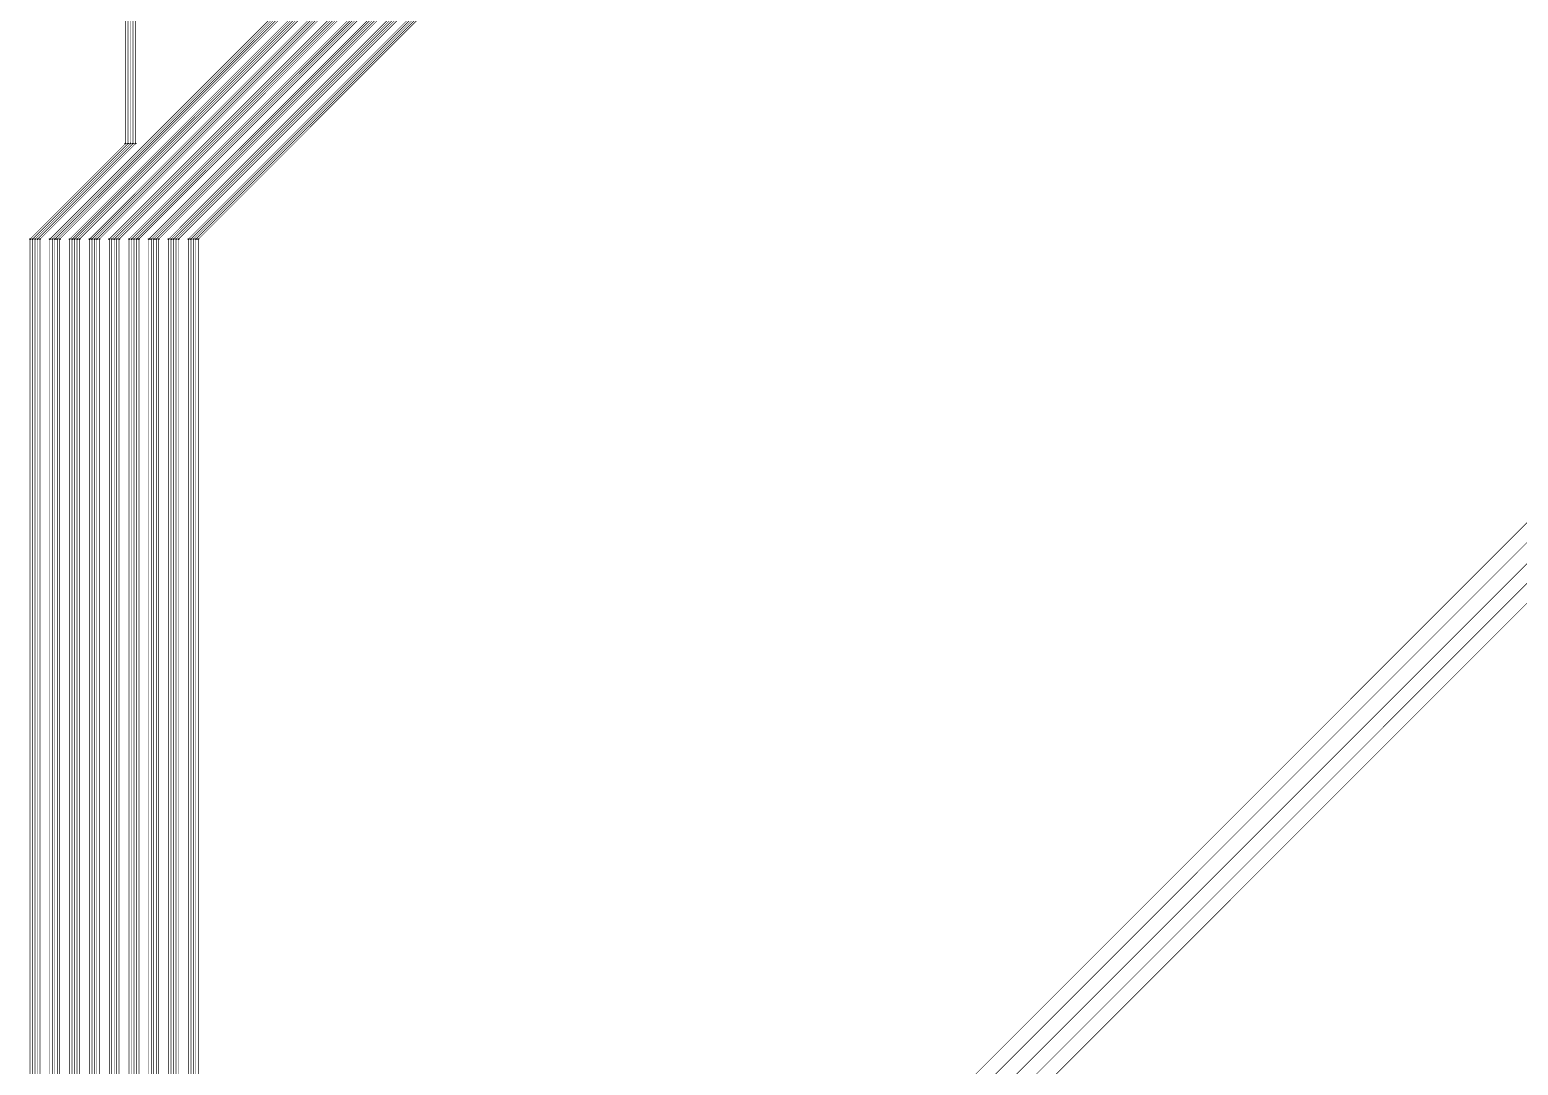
# Model space of a CAD drawing. Extents: x -22715 to 22715, y -22715 to 22715.
# Drawn here: x 74 to 7594, y 1304 to 6535 of the extents above; entities that cross this region are included whole.
import ezdxf

# ---------------------------------------------------------------- set-up
doc = ezdxf.new("R2010")
doc.units = 0
doc.layers.add('L0D0_0', color=2, linetype='CONTINUOUS')

msp = doc.modelspace()

# ---------------------------------------------------------------- linework, layer by layer
at = {"layer": 'L0D0_0', "const_width": 3}
for points in [[(570, 5960), (570, 18078.5)], [(557.5, 5960), (557.5, 17942.5)], [(582.5, 5960), (582.5, 17757.5)], [(595, 5960), (595, 17757.5)], [(607.5, 5960), (607.5, 17757.5)], [(875, 5477.5), (8560, 13162.5)], [(887.5, 5477.5), (8572.5, 13162.5)], [(900, 5477.5), (8585, 13162.5)], [(912.5, 5477.5), (8597.5, 13162.5)], [(925, 5477.5), (8610, 13162.5)], [(775, 5477.5), (7567.5, 12270)], [(787.5, 5477.5), (7580, 12270)], [(800, 5477.5), (7592.5, 12270)], [(812.5, 5477.5), (7605, 12270)], [(825, 5477.5), (7617.5, 12270)], [(675, 5477.5), (6612.6, 11415.1)], [(687.5, 5477.5), (6625.1, 11415.1)], [(700, 5477.5), (6637.6, 11415.1)], [(712.5, 5477.5), (6650.1, 11415.1)], [(725, 5477.5), (6662.6, 11415.1)], [(575, 5477.5), (5575, 10477.5)], [(587.5, 5477.5), (5587.5, 10477.5)], [(600, 5477.5), (5600, 10477.5)], [(612.5, 5477.5), (5612.5, 10477.5)], [(625, 5477.5), (5625, 10477.5)], [(475, 5477.5), (4580, 9582.5)], [(487.5, 5477.5), (4592.5, 9582.5)], [(500, 5477.5), (4605, 9582.5)], [(512.5, 5477.5), (4617.5, 9582.5)], [(525, 5477.5), (4630, 9582.5)], [(375, 5477.5), (3575, 8677.5)], [(387.5, 5477.5), (3587.5, 8677.5)], [(400, 5477.5), (3600, 8677.5)], [(412.5, 5477.5), (3612.5, 8677.5)], [(425, 5477.5), (3625, 8677.5)], [(275, 5477.5), (2552.5, 7755)], [(287.5, 5477.5), (2565, 7755)], [(300, 5477.5), (2577.5, 7755)], [(312.5, 5477.5), (2590, 7755)], [(325, 5477.5), (2602.5, 7755)], [(175, 5477.5), (1572.5, 6875)], [(187.5, 5477.5), (1585, 6875)], [(200, 5477.5), (1597.5, 6875)], [(212.5, 5477.5), (1610, 6875)], [(225, 5477.5), (1622.5, 6875)], [(75, 5477.5), (557.5, 5960)], [(87.5, 5477.5), (570, 5960)], [(100, 5477.5), (582.5, 5960)], [(112.5, 5477.5), (595, 5960)], [(125, 5477.5), (607.5, 5960)], [(950, -2643.5), (9385, 5791.5)], [(950, -2743.5), (9485, 5791.5)], [(950, -3050), (9785, 5785)], [(950, -2950), (9685, 5785)], [(950, -2850), (9585, 5785)], [(75, -2625), (75, 5477.5)], [(87.5, -2712.5), (87.5, 5477.5)], [(100, -2800), (100, 5477.5)], [(112.5, -2887.5), (112.5, 5477.5)], [(125, -2975), (125, 5477.5)], [(175, -2625), (175, 5477.5)], [(187.5, -2712.5), (187.5, 5477.5)], [(200, -2800), (200, 5477.5)], [(212.5, -2887.5), (212.5, 5477.5)], [(225, -2975), (225, 5477.5)], [(275, -2625), (275, 5477.5)], [(287.5, -2712.5), (287.5, 5477.5)], [(300, -2800), (300, 5477.5)], [(312.5, -2887.5), (312.5, 5477.5)], [(325, -2975), (325, 5477.5)], [(375, -2625), (375, 5477.5)], [(387.5, -2712.5), (387.5, 5477.5)], [(400, -2800), (400, 5477.5)], [(412.5, -2887.5), (412.5, 5477.5)], [(425, -2975), (425, 5477.5)], [(475, -2625), (475, 5477.5)], [(487.5, -2712.5), (487.5, 5477.5)], [(500, -2800), (500, 5477.5)], [(512.5, -2887.5), (512.5, 5477.5)], [(525, -2975), (525, 5477.5)], [(575, -2625), (575, 5477.5)], [(587.5, -2712.5), (587.5, 5477.5)], [(600, -2800), (600, 5477.5)], [(612.5, -2887.5), (612.5, 5477.5)], [(625, -2975), (625, 5477.5)], [(675, -2625), (675, 5477.5)], [(687.5, -2712.5), (687.5, 5477.5)], [(700, -2800), (700, 5477.5)], [(712.5, -2887.5), (712.5, 5477.5)], [(725, -2975), (725, 5477.5)], [(775, -2625), (775, 5477.5)], [(787.5, -2712.5), (787.5, 5477.5)], [(800, -2800), (800, 5477.5)], [(812.5, -2887.5), (812.5, 5477.5)], [(825, -2975), (825, 5477.5)], [(875, -2625), (875, 5477.5)], [(887.5, -2712.5), (887.5, 5477.5)], [(900, -2800), (900, 5477.5)], [(912.5, -2887.5), (912.5, 5477.5)], [(925, -2975), (925, 5477.5)]]:
    msp.add_lwpolyline(points, dxfattribs=at)
at = {"layer": 'L0D0_0'}
for points in [[(557.5, 5958.3), (556, 5959.2), (556, 5960.8), (557.5, 5961.7), (558.9, 5960.8), (558.9, 5959.2)], [(557.5, 5958.3), (556, 5959.2), (556, 5960.8), (557.5, 5961.7), (558.9, 5960.8), (558.9, 5959.2)], [(570, 5958.3), (568.5, 5959.2), (568.5, 5960.8), (570, 5961.7), (571.4, 5960.8), (571.4, 5959.2)], [(570, 5958.3), (568.5, 5959.2), (568.5, 5960.8), (570, 5961.7), (571.4, 5960.8), (571.4, 5959.2)], [(582.5, 5958.3), (581.1, 5959.2), (581.1, 5960.8), (582.5, 5961.7), (584, 5960.8), (584, 5959.2)], [(582.5, 5958.3), (581.1, 5959.2), (581.1, 5960.8), (582.5, 5961.7), (584, 5960.8), (584, 5959.2)], [(595, 5958.3), (593.5, 5959.2), (593.5, 5960.8), (595, 5961.7), (596.4, 5960.8), (596.4, 5959.2)], [(595, 5958.3), (593.5, 5959.2), (593.5, 5960.8), (595, 5961.7), (596.4, 5960.8), (596.4, 5959.2)], [(607.5, 5958.3), (606.1, 5959.2), (606.1, 5960.8), (607.5, 5961.7), (609, 5960.8), (609, 5959.2)], [(607.5, 5958.3), (606.1, 5959.2), (606.1, 5960.8), (607.5, 5961.7), (609, 5960.8), (609, 5959.2)], [(75, 5475.8), (73.5, 5476.7), (73.5, 5478.3), (75, 5479.2), (76.4, 5478.3), (76.4, 5476.7)], [(75, 5475.8), (73.5, 5476.7), (73.5, 5478.3), (75, 5479.2), (76.4, 5478.3), (76.4, 5476.7)], [(87.5, 5475.8), (86, 5476.7), (86, 5478.3), (87.5, 5479.2), (88.9, 5478.3), (88.9, 5476.7)], [(87.5, 5475.8), (86, 5476.7), (86, 5478.3), (87.5, 5479.2), (88.9, 5478.3), (88.9, 5476.7)], [(100, 5475.8), (98.6, 5476.7), (98.6, 5478.3), (100, 5479.2), (101.5, 5478.3), (101.5, 5476.7)], [(100, 5475.8), (98.6, 5476.7), (98.6, 5478.3), (100, 5479.2), (101.5, 5478.3), (101.5, 5476.7)], [(112.5, 5475.8), (111, 5476.7), (111, 5478.3), (112.5, 5479.2), (113.9, 5478.3), (113.9, 5476.7)], [(112.5, 5475.8), (111, 5476.7), (111, 5478.3), (112.5, 5479.2), (113.9, 5478.3), (113.9, 5476.7)], [(125, 5475.8), (123.6, 5476.7), (123.6, 5478.3), (125, 5479.2), (126.5, 5478.3), (126.5, 5476.7)], [(125, 5475.8), (123.6, 5476.7), (123.6, 5478.3), (125, 5479.2), (126.5, 5478.3), (126.5, 5476.7)], [(175, 5475.8), (173.6, 5476.7), (173.6, 5478.3), (175, 5479.2), (176.5, 5478.3), (176.5, 5476.7)], [(175, 5475.8), (173.6, 5476.7), (173.6, 5478.3), (175, 5479.2), (176.5, 5478.3), (176.5, 5476.7)], [(187.5, 5475.8), (186, 5476.7), (186, 5478.3), (187.5, 5479.2), (188.9, 5478.3), (188.9, 5476.7)], [(187.5, 5475.8), (186, 5476.7), (186, 5478.3), (187.5, 5479.2), (188.9, 5478.3), (188.9, 5476.7)], [(200, 5475.8), (198.6, 5476.7), (198.6, 5478.3), (200, 5479.2), (201.5, 5478.3), (201.5, 5476.7)], [(200, 5475.8), (198.6, 5476.7), (198.6, 5478.3), (200, 5479.2), (201.5, 5478.3), (201.5, 5476.7)], [(212.5, 5475.8), (211, 5476.7), (211, 5478.3), (212.5, 5479.2), (213.9, 5478.3), (213.9, 5476.7)], [(212.5, 5475.8), (211, 5476.7), (211, 5478.3), (212.5, 5479.2), (213.9, 5478.3), (213.9, 5476.7)], [(225, 5475.8), (223.5, 5476.7), (223.5, 5478.3), (225, 5479.2), (226.5, 5478.3), (226.5, 5476.7)], [(225, 5475.8), (223.5, 5476.7), (223.5, 5478.3), (225, 5479.2), (226.5, 5478.3), (226.5, 5476.7)], [(275, 5475.8), (273.6, 5476.7), (273.6, 5478.3), (275, 5479.2), (276.5, 5478.3), (276.5, 5476.7)], [(275, 5475.8), (273.6, 5476.7), (273.6, 5478.3), (275, 5479.2), (276.5, 5478.3), (276.5, 5476.7)], [(287.5, 5475.8), (286, 5476.7), (286, 5478.3), (287.5, 5479.2), (288.9, 5478.3), (288.9, 5476.7)], [(287.5, 5475.8), (286, 5476.7), (286, 5478.3), (287.5, 5479.2), (288.9, 5478.3), (288.9, 5476.7)], [(300, 5475.8), (298.6, 5476.7), (298.6, 5478.3), (300, 5479.2), (301.5, 5478.3), (301.5, 5476.7)], [(300, 5475.8), (298.6, 5476.7), (298.6, 5478.3), (300, 5479.2), (301.5, 5478.3), (301.5, 5476.7)], [(312.5, 5475.8), (311, 5476.7), (311, 5478.3), (312.5, 5479.2), (313.9, 5478.3), (313.9, 5476.7)], [(312.5, 5475.8), (311, 5476.7), (311, 5478.3), (312.5, 5479.2), (313.9, 5478.3), (313.9, 5476.7)], [(325, 5475.8), (323.5, 5476.7), (323.5, 5478.3), (325, 5479.2), (326.4, 5478.3), (326.4, 5476.7)], [(325, 5475.8), (323.5, 5476.7), (323.5, 5478.3), (325, 5479.2), (326.4, 5478.3), (326.4, 5476.7)], [(375, 5475.8), (373.6, 5476.7), (373.6, 5478.3), (375, 5479.2), (376.5, 5478.3), (376.5, 5476.7)], [(375, 5475.8), (373.6, 5476.7), (373.6, 5478.3), (375, 5479.2), (376.5, 5478.3), (376.5, 5476.7)], [(387.5, 5475.8), (386, 5476.7), (386, 5478.3), (387.5, 5479.2), (388.9, 5478.3), (388.9, 5476.7)], [(387.5, 5475.8), (386, 5476.7), (386, 5478.3), (387.5, 5479.2), (388.9, 5478.3), (388.9, 5476.7)], [(400, 5475.8), (398.6, 5476.7), (398.6, 5478.3), (400, 5479.2), (401.5, 5478.3), (401.5, 5476.7)], [(400, 5475.8), (398.6, 5476.7), (398.6, 5478.3), (400, 5479.2), (401.5, 5478.3), (401.5, 5476.7)], [(412.5, 5475.8), (411.1, 5476.7), (411.1, 5478.3), (412.5, 5479.2), (414, 5478.3), (414, 5476.7)], [(412.5, 5475.8), (411.1, 5476.7), (411.1, 5478.3), (412.5, 5479.2), (414, 5478.3), (414, 5476.7)], [(425, 5475.8), (423.5, 5476.7), (423.5, 5478.3), (425, 5479.2), (426.4, 5478.3), (426.4, 5476.7)], [(425, 5475.8), (423.5, 5476.7), (423.5, 5478.3), (425, 5479.2), (426.4, 5478.3), (426.4, 5476.7)], [(475, 5475.8), (473.6, 5476.7), (473.6, 5478.3), (475, 5479.2), (476.5, 5478.3), (476.5, 5476.7)], [(475, 5475.8), (473.6, 5476.7), (473.6, 5478.3), (475, 5479.2), (476.5, 5478.3), (476.5, 5476.7)], [(487.5, 5475.8), (486, 5476.7), (486, 5478.3), (487.5, 5479.2), (488.9, 5478.3), (488.9, 5476.7)], [(487.5, 5475.8), (486, 5476.7), (486, 5478.3), (487.5, 5479.2), (488.9, 5478.3), (488.9, 5476.7)], [(500, 5475.8), (498.6, 5476.7), (498.6, 5478.3), (500, 5479.2), (501.5, 5478.3), (501.5, 5476.7)], [(500, 5475.8), (498.6, 5476.7), (498.6, 5478.3), (500, 5479.2), (501.5, 5478.3), (501.5, 5476.7)], [(512.5, 5475.8), (511.1, 5476.7), (511.1, 5478.3), (512.5, 5479.2), (514, 5478.3), (514, 5476.7)], [(512.5, 5475.8), (511.1, 5476.7), (511.1, 5478.3), (512.5, 5479.2), (514, 5478.3), (514, 5476.7)], [(525, 5475.8), (523.5, 5476.7), (523.5, 5478.3), (525, 5479.2), (526.4, 5478.3), (526.4, 5476.7)], [(525, 5475.8), (523.5, 5476.7), (523.5, 5478.3), (525, 5479.2), (526.4, 5478.3), (526.4, 5476.7)], [(575, 5475.8), (573.6, 5476.7), (573.6, 5478.3), (575, 5479.2), (576.5, 5478.3), (576.5, 5476.7)], [(575, 5475.8), (573.6, 5476.7), (573.6, 5478.3), (575, 5479.2), (576.5, 5478.3), (576.5, 5476.7)], [(587.5, 5475.8), (586, 5476.7), (586, 5478.3), (587.5, 5479.2), (588.9, 5478.3), (588.9, 5476.7)], [(587.5, 5475.8), (586, 5476.7), (586, 5478.3), (587.5, 5479.2), (588.9, 5478.3), (588.9, 5476.7)], [(600, 5475.8), (598.6, 5476.7), (598.6, 5478.3), (600, 5479.2), (601.5, 5478.3), (601.5, 5476.7)], [(600, 5475.8), (598.6, 5476.7), (598.6, 5478.3), (600, 5479.2), (601.5, 5478.3), (601.5, 5476.7)], [(612.5, 5475.8), (611.1, 5476.7), (611.1, 5478.3), (612.5, 5479.2), (614, 5478.3), (614, 5476.7)], [(612.5, 5475.8), (611.1, 5476.7), (611.1, 5478.3), (612.5, 5479.2), (614, 5478.3), (614, 5476.7)], [(625, 5475.8), (623.5, 5476.7), (623.5, 5478.3), (625, 5479.2), (626.4, 5478.3), (626.4, 5476.7)], [(625, 5475.8), (623.5, 5476.7), (623.5, 5478.3), (625, 5479.2), (626.4, 5478.3), (626.4, 5476.7)], [(675, 5475.8), (673.6, 5476.7), (673.6, 5478.3), (675, 5479.2), (676.5, 5478.3), (676.5, 5476.7)], [(675, 5475.8), (673.6, 5476.7), (673.6, 5478.3), (675, 5479.2), (676.5, 5478.3), (676.5, 5476.7)], [(687.5, 5475.8), (686, 5476.7), (686, 5478.3), (687.5, 5479.2), (688.9, 5478.3), (688.9, 5476.7)], [(687.5, 5475.8), (686, 5476.7), (686, 5478.3), (687.5, 5479.2), (688.9, 5478.3), (688.9, 5476.7)], [(700, 5475.8), (698.6, 5476.7), (698.6, 5478.3), (700, 5479.2), (701.5, 5478.3), (701.5, 5476.7)], [(700, 5475.8), (698.6, 5476.7), (698.6, 5478.3), (700, 5479.2), (701.5, 5478.3), (701.5, 5476.7)], [(712.5, 5475.8), (711.1, 5476.7), (711.1, 5478.3), (712.5, 5479.2), (714, 5478.3), (714, 5476.7)], [(712.5, 5475.8), (711.1, 5476.7), (711.1, 5478.3), (712.5, 5479.2), (714, 5478.3), (714, 5476.7)], [(725, 5475.8), (723.5, 5476.7), (723.5, 5478.3), (725, 5479.2), (726.4, 5478.3), (726.4, 5476.7)], [(725, 5475.8), (723.5, 5476.7), (723.5, 5478.3), (725, 5479.2), (726.4, 5478.3), (726.4, 5476.7)], [(775, 5475.8), (773.6, 5476.7), (773.6, 5478.3), (775, 5479.2), (776.5, 5478.3), (776.5, 5476.7)], [(775, 5475.8), (773.6, 5476.7), (773.6, 5478.3), (775, 5479.2), (776.5, 5478.3), (776.5, 5476.7)], [(787.5, 5475.8), (786, 5476.7), (786, 5478.3), (787.5, 5479.2), (788.9, 5478.3), (788.9, 5476.7)], [(787.5, 5475.8), (786, 5476.7), (786, 5478.3), (787.5, 5479.2), (788.9, 5478.3), (788.9, 5476.7)], [(800, 5475.8), (798.6, 5476.7), (798.6, 5478.3), (800, 5479.2), (801.5, 5478.3), (801.5, 5476.7)], [(800, 5475.8), (798.6, 5476.7), (798.6, 5478.3), (800, 5479.2), (801.5, 5478.3), (801.5, 5476.7)], [(812.5, 5475.8), (811.1, 5476.7), (811.1, 5478.3), (812.5, 5479.2), (814, 5478.3), (814, 5476.7)], [(812.5, 5475.8), (811.1, 5476.7), (811.1, 5478.3), (812.5, 5479.2), (814, 5478.3), (814, 5476.7)], [(825, 5475.8), (823.5, 5476.7), (823.5, 5478.3), (825, 5479.2), (826.4, 5478.3), (826.4, 5476.7)], [(825, 5475.8), (823.5, 5476.7), (823.5, 5478.3), (825, 5479.2), (826.4, 5478.3), (826.4, 5476.7)], [(875, 5475.8), (873.6, 5476.7), (873.6, 5478.3), (875, 5479.2), (876.5, 5478.3), (876.5, 5476.7)], [(875, 5475.8), (873.6, 5476.7), (873.6, 5478.3), (875, 5479.2), (876.5, 5478.3), (876.5, 5476.7)], [(887.5, 5475.8), (886, 5476.7), (886, 5478.3), (887.5, 5479.2), (888.9, 5478.3), (888.9, 5476.7)], [(887.5, 5475.8), (886, 5476.7), (886, 5478.3), (887.5, 5479.2), (888.9, 5478.3), (888.9, 5476.7)], [(900, 5475.8), (898.5, 5476.7), (898.5, 5478.3), (900, 5479.2), (901.4, 5478.3), (901.4, 5476.7)], [(900, 5475.8), (898.5, 5476.7), (898.5, 5478.3), (900, 5479.2), (901.4, 5478.3), (901.4, 5476.7)], [(912.5, 5475.8), (911.1, 5476.7), (911.1, 5478.3), (912.5, 5479.2), (914, 5478.3), (914, 5476.7)], [(912.5, 5475.8), (911.1, 5476.7), (911.1, 5478.3), (912.5, 5479.2), (914, 5478.3), (914, 5476.7)], [(925, 5475.8), (923.5, 5476.7), (923.5, 5478.3), (925, 5479.2), (926.4, 5478.3), (926.4, 5476.7)], [(925, 5475.8), (923.5, 5476.7), (923.5, 5478.3), (925, 5479.2), (926.4, 5478.3), (926.4, 5476.7)]]:
    msp.add_lwpolyline(points, close=True, dxfattribs=at)

doc.saveas('drawing.dxf')
